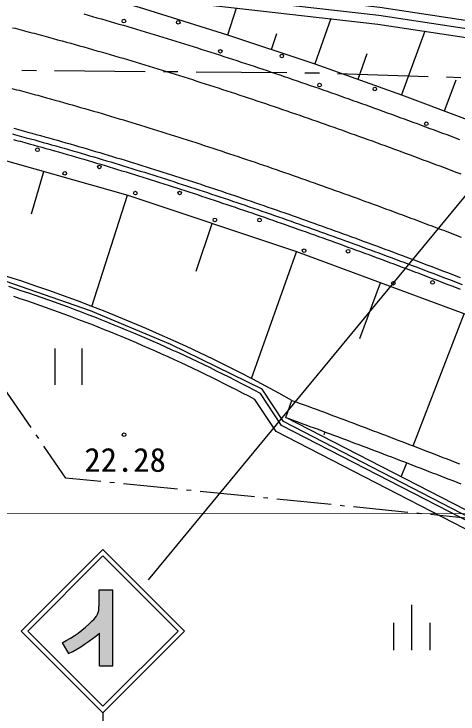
# Model space of a CAD drawing. Units: millimetres, scale not verified. Extents: x 40000 to 680000, y 20000 to 380000.
# Drawn here: x 106661 to 131124, y 234141 to 272737 of the extents above; entities that cross this region are included whole.
import ezdxf
from ezdxf.enums import TextEntityAlignment as Align

# ---------------------------------------------------------------- set-up
doc = ezdxf.new("R2010")
doc.units = ezdxf.units.MM
doc.header["$LTSCALE"] = 1000
for name, color, linetype, lineweight in [('M-BGD', 7, 'Continuous', 25), ('M-BMK-ROW', 30, 'Continuous', 25), ('M-STR-HTXT', 7, 'Continuous', 13), ('M-STR-STRC', 7, 'Continuous', 25)]:
    doc.layers.add(name, color=color, linetype=linetype, lineweight=lineweight)
doc.styles.add('ＭＳ ゴシック', font='')
doc.styles.get('ＭＳ ゴシック').set_extended_font_data('MS Gothic')

msp = doc.modelspace()

# ---------------------------------------------------------------- hatches: boundary and pattern name
at = {"layer": 'M-STR-STRC'}
msp.add_hatch(color=256, dxfattribs=at).paths.add_polyline_path([(112105, 236797), (112105, 240968), (111344, 240968), (111344, 240094), (111344, 240090), (111344, 240073), (111345, 240056), (111345, 240039), (111344, 240022), (111344, 240005), (111343, 239988), (111342, 239971), (111340, 239954), (111338, 239937), (111336, 239921), (111334, 239904), (111331, 239887), (111328, 239870), (111325, 239854), (111321, 239837), (111317, 239821), (111313, 239804), (111309, 239788), (111304, 239771), (111299, 239755), (111294, 239739), (111288, 239723), (111283, 239707), (111277, 239691), (111270, 239676), (111263, 239660), (111257, 239644), (111249, 239629), (111242, 239614), (111234, 239599), (111226, 239584), (111218, 239569), (111209, 239554), (111201, 239540), (111192, 239525), (111182, 239511), (111173, 239497), (111163, 239483), (111153, 239470), (111143, 239456), (111132, 239443), (111122, 239430), (111111, 239417), (111100, 239404), (111088, 239391), (111077, 239379), (111065, 239367), (111053, 239355), (111041, 239343), (111028, 239331), (111016, 239320), (111003, 239309), (110990, 239298), (110977, 239287), (110963, 239277), (110921, 239234), (110847, 239159), (110772, 239086), (110695, 239015), (110617, 238944), (110537, 238875), (110457, 238808), (110375, 238742), (110293, 238677), (110209, 238614), (110124, 238552), (110038, 238492), (109951, 238433), (109863, 238376), (109774, 238320), (109684, 238266), (109593, 238213), (109501, 238162), (109408, 238113), (109315, 238065), (109667, 237473), (109804, 237544), (109940, 237618), (110075, 237693), (110208, 237771), (110340, 237852), (110471, 237934), (110600, 238019), (110727, 238107), (110853, 238196), (110978, 238288), (111101, 238381), (111222, 238477), (111341, 238575), (111372, 238601), (111372, 236797)])

# ---------------------------------------------------------------- linework, layer by layer
at = {"layer": 'M-BGD'}
for p, q in [((118435, 271593), (118923, 273071)), ((124112, 272480), (123243, 269981)), ((129292, 271792), (128014, 268284)), ((120843, 270785), (121141, 271663)), ((125618, 269136), (126125, 270562)), ((130387, 267393), (131027, 269114)), ((107628, 261710), (108298, 264044)), ((110945, 256616), (112914, 262746)), ((116695, 258560), (117586, 261185)), ((119746, 252637), (122235, 259631)), ((125722, 254847), (126862, 257911)), ((128657, 248923), (131469, 256199)), ((108904, 254298), (108904, 252298)), ((110404, 254298), (110404, 252298)), ((121630, 250494), (121974, 251434)), ((123756, 249559), (123806, 249692)), ((127998, 247215), (128297, 247990)), ((128568, 240168), (128568, 237668)), ((127568, 239168), (127568, 237668)), ((129568, 239168), (129568, 237668))]:
    msp.add_line(p, q, dxfattribs=at)
for points in [[(97404, 276318), (101042, 276238), (106100, 275401), (110055, 275027), (126827, 273117), (147605, 269948), (147954, 269735)], [(97368, 275879), (100907, 275369), (105922, 274479), (109575, 274136), (126703, 272185), (147267, 269062), (148411, 268743), (162454, 263184)], [(97368, 275879), (101001, 275799), (106043, 274964), (110010, 274590), (126769, 272681), (147451, 269527), (147947, 269224)], [(110133, 274072), (113559, 273106), (118427, 271595), (123240, 269982), (128016, 268283), (135106, 265621), (144454, 261960), (153753, 258278), (163051, 254597), (172349, 250916), (181647, 247235), (190945, 243554), (196989, 241162)], [(110502, 272740), (110745, 272672), (110988, 272603), (111231, 272534), (111474, 272465), (111716, 272395), (111958, 272325), (112201, 272255), (112443, 272184), (112685, 272113), (112927, 272042), (113168, 271971), (113410, 271899), (113651, 271827), (113893, 271754), (114134, 271682), (114375, 271609), (114616, 271535), (114857, 271462), (115098, 271388), (115338, 271314), (115579, 271239), (115819, 271164), (116059, 271089), (116300, 271014), (116540, 270938), (116780, 270863), (117019, 270786), (117259, 270710), (117499, 270633), (117738, 270557), (117977, 270479), (118217, 270402), (118456, 270324), (118695, 270246), (118933, 270168), (119172, 270090), (119411, 270011), (119649, 269932), (119888, 269853), (120126, 269774), (120364, 269694), (120602, 269614), (120839, 269535), (121076, 269454), (121314, 269374), (121552, 269293), (121789, 269212), (122027, 269131), (122264, 269050), (122501, 268968), (122738, 268886), (122975, 268804), (123212, 268722), (123449, 268639), (123686, 268557), (123922, 268474), (124159, 268391), (124395, 268308), (124631, 268224), (124867, 268141), (125103, 268057), (125339, 267973), (125575, 267889), (125811, 267804), (126047, 267720), (126282, 267635), (126518, 267550), (126753, 267465), (126988, 267380), (127224, 267295), (127459, 267209), (127694, 267123), (127929, 267038), (128163, 266952), (128398, 266865), (128633, 266779), (128867, 266693), (129102, 266606), (129336, 266519), (129570, 266432), (129805, 266345), (130039, 266258), (130273, 266171), (130507, 266084), (130741, 265996), (130974, 265908), (131208, 265821)], [(106584, 271983), (106716, 271949), (106848, 271915), (106980, 271880), (107112, 271846), (107244, 271811), (107376, 271777), (107508, 271742), (107640, 271707), (107771, 271672), (107903, 271637), (108035, 271602), (108167, 271566), (108298, 271531), (108430, 271496), (108562, 271460), (108693, 271424), (108825, 271388), (109066, 271322), (109307, 271256), (109548, 271189), (109789, 271122), (110030, 271055), (110270, 270987), (110511, 270919), (110751, 270851), (110992, 270782), (111232, 270714), (111472, 270644), (111712, 270575), (111952, 270505), (112192, 270434), (112431, 270364), (112671, 270293), (112910, 270222), (113149, 270150), (113389, 270079), (113628, 270006), (113867, 269934), (114106, 269861), (114344, 269788), (114583, 269715), (114822, 269642), (115060, 269568), (115299, 269494), (115537, 269419), (115775, 269345), (116013, 269270), (116251, 269194), (116489, 269119), (116727, 269043), (116964, 268967), (117202, 268891), (117439, 268814), (117677, 268737), (117914, 268660), (118151, 268583), (118388, 268505), (118625, 268427), (118862, 268349), (119099, 268271), (119335, 268192), (119572, 268114), (119808, 268035), (120045, 267955), (120280, 267876), (120517, 267796), (120753, 267716), (120989, 267636), (121225, 267556), (121460, 267475), (121696, 267394), (121932, 267313), (122167, 267232), (122403, 267150), (122638, 267069), (122873, 266987), (123109, 266905), (123344, 266822), (123579, 266740), (123814, 266657), (124049, 266574), (124283, 266491), (124518, 266408), (124753, 266324), (124987, 266240), (125222, 266157), (125456, 266073), (125690, 265988), (125924, 265904), (126159, 265819), (126393, 265735), (126627, 265650), (126860, 265565), (127094, 265479), (127328, 265394), (127562, 265308), (127795, 265223), (128029, 265137), (128262, 265051), (128495, 264964), (128729, 264878), (128962, 264792), (129195, 264705), (129428, 264618), (129661, 264531), (129894, 264444), (130127, 264357), (130360, 264270), (130593, 264182), (130825, 264095), (131058, 264007), (131290, 263919)], [(106549, 268634), (106678, 268600), (106807, 268565), (106936, 268531), (107066, 268497), (107195, 268462), (107324, 268428), (107453, 268393), (107583, 268358), (107712, 268323), (107841, 268288), (107970, 268253), (108207, 268188), (108443, 268123), (108680, 268058), (108916, 267992), (109152, 267926), (109389, 267859), (109625, 267793), (109861, 267726), (110097, 267658), (110333, 267590), (110569, 267522), (110804, 267454), (111040, 267385), (111276, 267316), (111511, 267247), (111747, 267177), (111982, 267107), (112217, 267037), (112453, 266966), (112688, 266895), (112923, 266824), (113158, 266753), (113393, 266681), (113628, 266609), (113862, 266536), (114097, 266464), (114332, 266391), (114566, 266318), (114801, 266244), (115035, 266170), (115270, 266096), (115504, 266022), (115738, 265947), (115972, 265872), (116206, 265797), (116440, 265722), (116674, 265646), (116908, 265570), (117142, 265494), (117376, 265417), (117609, 265340), (117843, 265263), (118076, 265186), (118310, 265109), (118543, 265031), (118777, 264953), (119010, 264875), (119244, 264796), (119477, 264717), (119710, 264638), (119943, 264559), (120176, 264480), (120409, 264400), (120642, 264320), (120874, 264240), (121107, 264160), (121340, 264079), (121572, 263998), (121805, 263917), (122037, 263836), (122270, 263755), (122502, 263673), (122734, 263591), (122967, 263509), (123199, 263427), (123431, 263345), (123663, 263262), (123895, 263179), (124127, 263096), (124359, 263013), (124591, 262930), (124823, 262846), (125054, 262763), (125286, 262679), (125518, 262595), (125749, 262510), (125981, 262426), (126212, 262341), (126444, 262257), (126675, 262172), (126907, 262087), (127138, 262001), (127369, 261916), (127601, 261830), (127832, 261744), (128063, 261659), (128294, 261572), (128525, 261486), (128756, 261400), (128988, 261313), (129219, 261227), (129449, 261140), (129680, 261053), (129911, 260966), (130142, 260879), (130373, 260792), (130604, 260704), (130835, 260616), (131065, 260529), (131296, 260441)], [(137893, 241792), (121516, 250272), (120328, 252048), (115303, 254521), (110870, 256377), (105316, 258305), (101035, 259507), (91331, 268540), (90476, 267672)], [(196389, 230536), (187227, 234163), (177929, 237844), (168631, 241525), (159334, 245206), (150035, 248887), (140741, 252567), (131473, 256197), (122238, 259630), (112944, 262738), (103658, 265349), (94181, 267432), (92132, 267795)], [(106652, 266434), (106780, 266399), (106907, 266365), (107035, 266331), (107162, 266296), (107290, 266262), (107417, 266227), (107651, 266163), (107885, 266099), (108118, 266034), (108352, 265969), (108585, 265904), (108819, 265838), (109052, 265772), (109285, 265706), (109519, 265639), (109752, 265572), (109985, 265505), (110218, 265437), (110451, 265370), (110684, 265301), (110917, 265233), (111149, 265164), (111382, 265095), (111615, 265025), (111848, 264955), (112080, 264885), (112313, 264815), (112545, 264744), (112778, 264673), (113010, 264602), (113242, 264530), (113475, 264458), (113707, 264386), (113939, 264313), (114171, 264241), (114403, 264167), (114635, 264094), (114867, 264020), (115099, 263947), (115331, 263872), (115563, 263798), (115795, 263723), (116026, 263648), (116258, 263573), (116490, 263497), (116721, 263422), (116953, 263346), (117184, 263269), (117416, 263193), (117647, 263116), (117878, 263039), (118110, 262961), (118341, 262884), (118573, 262806), (118805, 262727), (119036, 262649), (119267, 262571), (119498, 262492), (119729, 262413), (119960, 262334), (120191, 262254), (120422, 262175), (120653, 262095), (120883, 262015), (121114, 261934), (121345, 261854), (121576, 261773), (121806, 261692), (122037, 261611), (122267, 261529), (122498, 261448), (122728, 261366), (122959, 261284), (123189, 261202), (123420, 261119), (123650, 261037), (123880, 260954), (124111, 260871), (124341, 260788), (124571, 260704), (124801, 260621), (125031, 260537), (125262, 260453), (125492, 260369), (125722, 260285), (125952, 260200), (126182, 260116), (126412, 260031), (126642, 259946), (126872, 259861), (127102, 259775), (127332, 259690), (127562, 259604), (127791, 259519), (128021, 259433), (128251, 259347), (128481, 259261), (128711, 259174), (128941, 259088), (129170, 259001), (129400, 258914), (129630, 258827), (129860, 258740), (130089, 258653), (130319, 258566), (130549, 258478), (130779, 258391), (131008, 258303), (131238, 258215)], [(106570, 266124), (106697, 266090), (106824, 266056), (106952, 266022), (107079, 265987), (107206, 265953), (107333, 265918), (107566, 265854), (107800, 265790), (108033, 265726), (108266, 265661), (108499, 265596), (108732, 265530), (108965, 265464), (109198, 265398), (109430, 265332), (109663, 265265), (109896, 265198), (110128, 265130), (110361, 265062), (110594, 264994), (110826, 264926), (111058, 264857), (111291, 264788), (111523, 264719), (111755, 264649), (111988, 264579), (112220, 264509), (112452, 264438), (112684, 264367), (112916, 264296), (113148, 264224), (113380, 264152), (113612, 264080), (113844, 264008), (114075, 263935), (114307, 263862), (114539, 263789), (114770, 263716), (115002, 263642), (115233, 263568), (115465, 263493), (115696, 263419), (115928, 263344), (116159, 263269), (116390, 263193), (116622, 263118), (116853, 263042), (117084, 262965), (117315, 262889), (117546, 262812), (117777, 262735), (118008, 262658), (118239, 262581), (118471, 262503), (118703, 262424), (118934, 262346), (119164, 262268), (119395, 262189), (119626, 262110), (119856, 262031), (120087, 261952), (120318, 261872), (120548, 261792), (120779, 261712), (121009, 261632), (121239, 261552), (121470, 261471), (121700, 261390), (121931, 261309), (122161, 261228), (122391, 261146), (122621, 261064), (122851, 260982), (123082, 260900), (123312, 260818), (123542, 260735), (123772, 260653), (124002, 260570), (124232, 260487), (124462, 260403), (124692, 260320), (124922, 260236), (125152, 260152), (125382, 260068), (125612, 259984), (125842, 259900), (126071, 259815), (126301, 259731), (126531, 259646), (126761, 259561), (126990, 259475), (127220, 259390), (127450, 259305), (127680, 259219), (127909, 259133), (128139, 259047), (128369, 258961), (128598, 258875), (128828, 258788), (129058, 258702), (129287, 258615), (129517, 258528), (129746, 258441), (129976, 258354), (130205, 258267), (130435, 258179), (130665, 258092), (130894, 258004), (131124, 257916), (131353, 257828)], [(106624, 265820), (106751, 265786), (106879, 265751), (107006, 265717), (107133, 265683), (107260, 265648), (107492, 265584), (107725, 265520), (107958, 265456), (108191, 265391), (108423, 265326), (108656, 265261), (108888, 265195), (109121, 265129), (109353, 265062), (109586, 264996), (109818, 264929), (110050, 264861), (110282, 264794), (110515, 264726), (110747, 264657), (110979, 264589), (111211, 264520), (111443, 264450), (111675, 264381), (111907, 264311), (112139, 264241), (112370, 264170), (112602, 264099), (112834, 264028), (113065, 263957), (113297, 263885), (113528, 263813), (113760, 263741), (113991, 263668), (114223, 263595), (114454, 263522), (114685, 263449), (114917, 263375), (115148, 263301), (115379, 263227), (115610, 263152), (115841, 263077), (116072, 263002), (116303, 262927), (116534, 262851), (116765, 262776), (116996, 262700), (117227, 262623), (117458, 262547), (117689, 262470), (117919, 262393), (118150, 262315), (118381, 262237), (118613, 262159), (118844, 262081), (119074, 262003), (119305, 261924), (119535, 261845), (119765, 261766), (119996, 261687), (120226, 261607), (120456, 261528), (120687, 261448), (120917, 261368), (121147, 261287), (121377, 261207), (121607, 261126), (121838, 261045), (122068, 260964), (122298, 260882), (122528, 260800), (122758, 260719), (122988, 260637), (123217, 260554), (123447, 260472), (123677, 260389), (123907, 260306), (124137, 260223), (124367, 260140), (124597, 260057), (124826, 259973), (125056, 259889), (125286, 259805), (125515, 259721), (125745, 259637), (125975, 259552), (126204, 259468), (126434, 259383), (126664, 259298), (126893, 259213), (127123, 259128), (127352, 259042), (127582, 258957), (127811, 258871), (128041, 258785), (128270, 258699), (128500, 258613), (128729, 258526), (128959, 258440), (129188, 258353), (129418, 258266), (129647, 258179), (129876, 258092), (130106, 258005), (130335, 257918), (130565, 257830), (130794, 257743), (131024, 257655), (131253, 257567)], [(136585, 242230), (121401, 250050), (120234, 251814), (119893, 251996), (119551, 252175), (119208, 252354), (118864, 252530), (118519, 252705), (118174, 252879), (117827, 253051), (117480, 253221), (117133, 253390), (116784, 253557), (116435, 253723), (116085, 253887), (115734, 254049), (115382, 254210), (115030, 254369), (114677, 254527), (114324, 254683), (113969, 254837), (113614, 254990), (113258, 255142), (112902, 255291), (112545, 255439), (112187, 255586), (111829, 255730), (111470, 255874), (111110, 256015), (110749, 256155), (110388, 256293), (110027, 256430), (109665, 256565), (109302, 256698), (108938, 256830), (108574, 256960), (108210, 257089), (107844, 257215), (107479, 257341), (107112, 257464), (106745, 257586), (106378, 257706)], [(136376, 241843), (121098, 249711), (119929, 251479), (119593, 251657), (119255, 251833), (118917, 252008), (118578, 252182), (118239, 252354), (117898, 252524), (117557, 252693), (117216, 252861), (116873, 253026), (116530, 253191), (116185, 253354), (115841, 253515), (115495, 253675), (115149, 253833), (114802, 253989), (114454, 254144), (114106, 254298), (113757, 254450), (113407, 254600), (113057, 254749), (112706, 254896), (112354, 255042), (112002, 255186), (111649, 255328), (111295, 255469), (110941, 255609), (110586, 255746), (110231, 255883), (109874, 256017), (109518, 256150), (109161, 256282), (108803, 256411), (108444, 256539), (108085, 256666), (107726, 256791), (107366, 256914), (107005, 257036), (106644, 257156)], [(121974, 251434), (122197, 251352), (122420, 251270), (122644, 251188), (122868, 251106), (123092, 251023), (123316, 250941), (123540, 250858), (123764, 250775), (123988, 250691), (124212, 250608), (124436, 250524), (124661, 250440), (124885, 250356), (125110, 250272), (125334, 250188), (125559, 250103), (125784, 250018), (126008, 249933), (126233, 249848), (126458, 249763), (126683, 249678), (126908, 249592), (127133, 249507), (127359, 249421), (127584, 249335), (127809, 249248), (128035, 249162), (128260, 249076), (128486, 248989), (128711, 248902), (128937, 248815), (129163, 248728), (129389, 248641), (129615, 248554), (129841, 248466), (130067, 248379), (130294, 248291), (130520, 248203), (130747, 248115), (130973, 248027), (131200, 247939)], [(121630, 250494), (121853, 250413), (122076, 250331), (122299, 250249), (122523, 250167), (122746, 250085), (122969, 250002), (123193, 249920), (123416, 249837), (123640, 249754), (123863, 249671), (124087, 249587), (124311, 249504), (124535, 249420), (124758, 249336), (124982, 249252), (125207, 249167), (125431, 249083), (125655, 248998), (125879, 248913), (126104, 248828), (126328, 248743), (126553, 248657), (126777, 248572), (127002, 248486), (127227, 248400), (127452, 248314), (127677, 248228), (127902, 248142), (128127, 248055), (128353, 247969), (128578, 247882), (128803, 247795), (129029, 247708), (129255, 247621), (129480, 247534), (129706, 247446), (129932, 247359), (130158, 247271), (130384, 247183), (130611, 247095), (130837, 247007), (131063, 246919), (131290, 246830)], [(137996, 242020), (137859, 242087), (136822, 242671), (121630, 250494)]]:
    msp.add_lwpolyline(points, dxfattribs=at)
for centre in [(112716, 272345), (115710, 272277), (118031, 270679), (121418, 270423), (123496, 268815), (126543, 268601), (129379, 266687), (107949, 265250), (111362, 264303), (109458, 263951), (113348, 262860), (115788, 262868), (117732, 261384), (120192, 261371), (122644, 259690), (125072, 259657), (127564, 257892), (129723, 257937), (112729, 249541)]:
    msp.add_circle(centre, 100, dxfattribs=at)
msp.add_arc((80012, 176453), 85924, 60.76691, 78.15308, dxfattribs=at)
at = {"layer": 'M-BMK-ROW'}
for p, q in [((107092, 269634), (107892, 269627)), ((108892, 269619), (113892, 269575)), ((114892, 269566), (115692, 269559)), ((116692, 269550), (121691, 269506)), ((122691, 269497), (123316, 269492)), ((123316, 269492), (123491, 269486)), ((124491, 269454), (129488, 269296)), ((130488, 269264), (131287, 269239)), ((107604, 249944), (105906, 252417)), ((108029, 249325), (107887, 249531)), ((109521, 247153), (108312, 248913)), ((111446, 246959), (109521, 247153)), ((112192, 246884), (111943, 246909)), ((115674, 246534), (112689, 246834)), ((116421, 246459), (116172, 246484)), ((119903, 246109), (116918, 246409)), ((120649, 246034), (120401, 246059)), ((124132, 245684), (121147, 245984)), ((124878, 245609), (124629, 245634)), ((128361, 245259), (125376, 245559)), ((129107, 245184), (128858, 245209)), ((132589, 244834), (129604, 245134))]:
    msp.add_line(p, q, dxfattribs=at)
at = {"layer": 'M-STR-HTXT'}
msp.add_line((69619, 245139), (571300, 245661), dxfattribs=at)
at = {"layer": 'M-STR-STRC'}
for p, q in [((114064, 241530), (143638, 277402)), ((107062, 238714), (111562, 243214)), ((116062, 238714), (111562, 243214)), ((107416, 238714), (111562, 242861)), ((115709, 238714), (111562, 242861)), ((112105, 240968), (111344, 240968)), ((111344, 240968), (111344, 240094)), ((112105, 236797), (112105, 240968)), ((107062, 238714), (111562, 234214)), ((107416, 238714), (111562, 234567)), ((111372, 236797), (111372, 238601)), ((111562, 234567), (115709, 238714)), ((111562, 234214), (116062, 238714)), ((109315, 238065), (109667, 237473)), ((111372, 236797), (112105, 236797)), ((111562, 234214), (111562, 232214))]:
    msp.add_line(p, q, dxfattribs=at)
for centre, radius, start, end in [((110373, 240049), 972, 307.4071, 2.6673), ((106626, 243450), 6019, 296.5312, 316.1037), ((105669, 245373), 8854, 296.8425, 310.0994)]:
    msp.add_arc(centre, radius, start, end, dxfattribs=at)

# ---------------------------------------------------------------- texts
at = {"layer": 'M-BGD', "style": 'ＭＳ ゴシック'}
msp.add_text('22.28', height=1320, dxfattribs=at).set_placement((112785, 248815), align=Align.TOP_CENTER)

doc.saveas('drawing.dxf')
